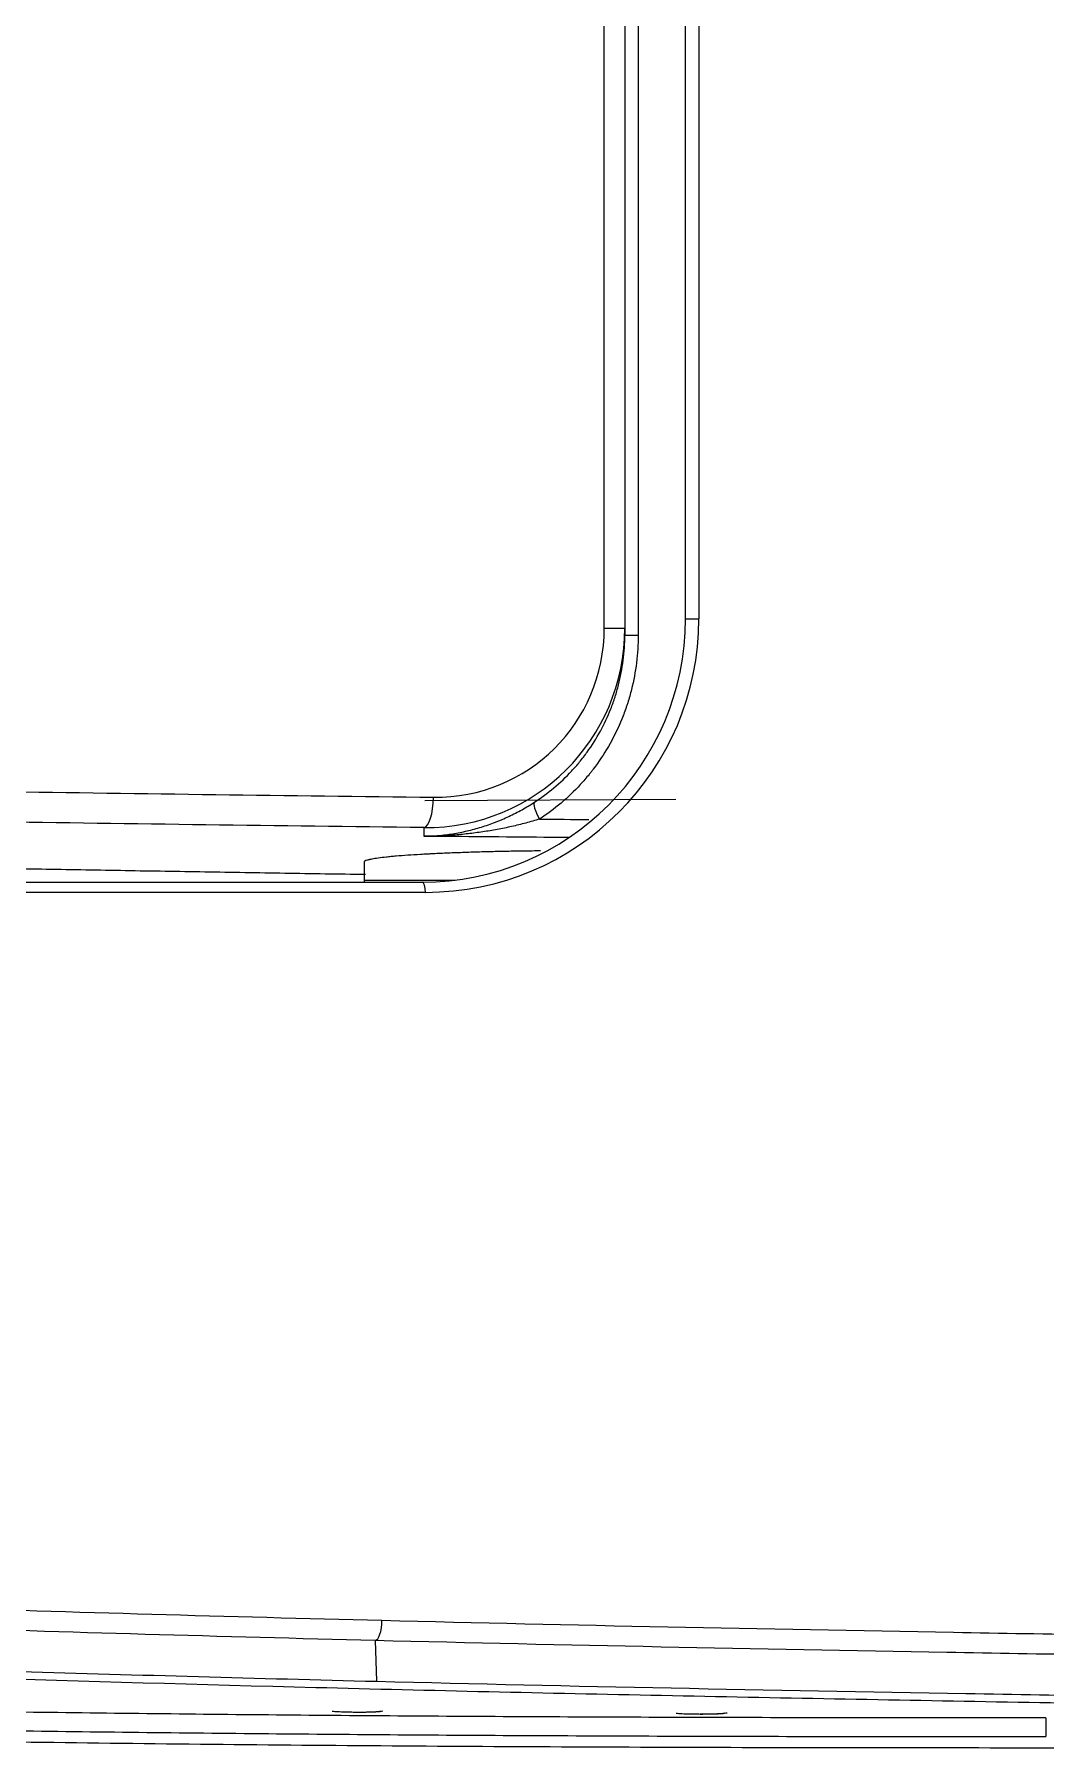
# Model space of a CAD drawing. Header units: millimetres. Extents: x -33000 to 294000, y 0 to 42408.
# Drawn here: x 19395.7 to 19445.6, y 16904.7 to 16989.3 of the extents above; entities that cross this region are included whole.
import ezdxf

# ---------------------------------------------------------------- set-up
doc = ezdxf.new("R2010")
doc.units = ezdxf.units.MM
doc.header["$LTSCALE"] = 50
doc.layers.add('arch', color=8, linetype='Continuous')

msp = doc.modelspace()

# ---------------------------------------------------------------- linework, layer by layer
at = {"layer": 'arch', "linetype": 'Continuous'}
for p, q in [((19425.501, 17249.426), (19425.501, 16959.625)), ((19423.826, 16959.974), (19423.826, 17249.078)), ((19424.838, 17249.078), (19424.838, 16959.974)), ((19427.834, 16960.424), (19427.834, 17248.627)), ((19428.497, 17248.627), (19428.497, 16960.424)), ((19423.826, 16959.974), (19424.838, 16959.974)), ((19424.838, 16959.974), (19424.838, 16959.625)), ((19427.834, 16960.424), (19428.497, 16960.424)), ((19424.838, 16959.625), (19425.501, 16959.625)), ((19427.362, 16951.512), (19414.962, 16951.438)), ((19411.962, 16948.42), (19411.962, 16947.526)), ((19389.949, 16947.424), (19414.834, 16947.424)), ((19411.962, 16947.526), (19416.46, 16947.526)), ((19414.997, 16946.924), (19390.112, 16946.924)), ((19412.511, 16909.978), (19412.576, 16907.967))]:
    msp.add_line(p, q, dxfattribs=at)
msp.add_arc((19412.462, 16947.526), 0.5, 180, 191.77726, dxfattribs=at)
for centre, major_axis, ratio, start_param, end_param in [((19414.834, 16960.424), (13, 0), 1, 4.712389, 6.283185), ((19414.838, 16960.134), (6.867, -7.387), 0.984122, 5.533672, 7.097085), ((19414.997, 16960.424), (13.5, 0), 1, 4.712389, 6.283185), ((19415.326, 16960.134), (5.798, -6.334), 0.981332, 5.539892, 7.103305), ((19414.9, 16951.62), (0.017, 1.5), 0.325964, 3.199207, 4.7161), ((19420.929, 16950.542), (0.544, -0.839), 0.254745, 3.188486, 4.548556), ((19414.834, 16946.924), (0, 0.5), 0.325982, 4.712389, 6.283185), ((19412.519, 16910.977), (0.025, 1), 0.32589, 3.194438, 4.720576)]:
    msp.add_ellipse(centre, major_axis=major_axis, ratio=ratio, start_param=start_param, end_param=end_param, dxfattribs=at)
for points, knots in [([(19420.375, 16951.374), (19420.713, 16951.592), (19421.034, 16951.83), (19421.646, 16952.342), (19421.936, 16952.617), (19422.347, 16953.058), (19422.48, 16953.21), (19422.673, 16953.445), (19422.736, 16953.525), (19422.861, 16953.687), (19422.922, 16953.768), (19423.22, 16954.181), (19423.436, 16954.524), (19423.825, 16955.236), (19423.998, 16955.605), (19424.187, 16956.083), (19424.241, 16956.228), (19424.292, 16956.374), (19424.326, 16956.473), (19424.342, 16956.522), (19424.422, 16956.769), (19424.479, 16956.968), (19424.632, 16957.569), (19424.709, 16957.974), (19424.811, 16958.793), (19424.838, 16959.207), (19424.838, 16959.625)], [0, 0, 0, 0, 0.125, 0.125, 0.25, 0.25, 0.3125, 0.3125, 0.34375, 0.34375, 0.375, 0.375, 0.5, 0.5, 0.625, 0.625, 0.65625, 0.671875, 0.671875, 0.6875, 0.6875, 0.75, 0.75, 0.875, 0.875, 1, 1, 1, 1]), ([(19425.501, 16959.625), (19425.501, 16959.167), (19425.472, 16958.713), (19425.361, 16957.816), (19425.278, 16957.372), (19425.113, 16956.713), (19425.051, 16956.495), (19424.964, 16956.224), (19424.946, 16956.17), (19424.91, 16956.062), (19424.854, 16955.901), (19424.795, 16955.742), (19424.591, 16955.217), (19424.403, 16954.811), (19423.979, 16954.027), (19423.744, 16953.648), (19423.419, 16953.193), (19423.352, 16953.103), (19423.25, 16952.969), (19423.216, 16952.925), (19423.147, 16952.837), (19422.972, 16952.618), (19422.791, 16952.409), (19422.341, 16951.921), (19422.024, 16951.616), (19421.353, 16951.048), (19421, 16950.785), (19420.63, 16950.542)], [0, 0, 0, 0, 0.125, 0.125, 0.25, 0.25, 0.3125, 0.3125, 0.328125, 0.328125, 0.34375, 0.375, 0.375, 0.5, 0.5, 0.625, 0.625, 0.65625, 0.65625, 0.671875, 0.671875, 0.6875, 0.75, 0.75, 0.875, 0.875, 1, 1, 1, 1]), ([(19393.875, 16951.909), (19397.461, 16951.854), (19401.047, 16951.802), (19408.218, 16951.705), (19411.804, 16951.661), (19415.389, 16951.62)], [0, 0, 0, 0, 0.5, 0.5, 1, 1, 1, 1]), ([(19414.905, 16949.691), (19414.908, 16949.691), (19414.914, 16949.691), (19414.92, 16949.691), (19414.923, 16949.691), (19414.924, 16949.691), (19414.925, 16949.691), (19414.926, 16949.691), (19414.926, 16949.691), (19414.934, 16949.691), (19414.942, 16949.692), (19414.965, 16949.692), (19414.98, 16949.692), (19415.025, 16949.694), (19415.055, 16949.694), (19415.146, 16949.698), (19415.206, 16949.7), (19415.327, 16949.706), (19415.387, 16949.71), (19415.507, 16949.719), (19415.568, 16949.723), (19415.869, 16949.75), (19416.108, 16949.78), (19416.583, 16949.856), (19416.819, 16949.903), (19417.288, 16950.012), (19417.522, 16950.075), (19417.985, 16950.218), (19418.216, 16950.298), (19418.502, 16950.409), (19418.559, 16950.432), (19418.673, 16950.478), (19418.729, 16950.502), (19418.898, 16950.574), (19419.009, 16950.624), (19419.338, 16950.779), (19419.553, 16950.889), (19419.867, 16951.063), (19419.97, 16951.123), (19420.175, 16951.246), (19420.276, 16951.309), (19420.375, 16951.374)], [0, 0, 0, 0, 0.001953, 0.00293, 0.003418, 0.003418, 0.003662, 0.003662, 0.003906, 0.003906, 0.007812, 0.007812, 0.015625, 0.015625, 0.03125, 0.03125, 0.0625, 0.0625, 0.09375, 0.09375, 0.125, 0.125, 0.25, 0.25, 0.375, 0.375, 0.5, 0.5, 0.625, 0.625, 0.65625, 0.65625, 0.6875, 0.6875, 0.75, 0.75, 0.875, 0.875, 0.9375, 0.9375, 1, 1, 1, 1]), ([(19414.911, 16950.122), (19411.324, 16950.163), (19407.738, 16950.208), (19400.564, 16950.304), (19396.977, 16950.356), (19393.39, 16950.411)], [0, 0, 0, 0, 0.5, 0.5, 1, 1, 1, 1]), ([(19420.63, 16950.542), (19420.405, 16950.474), (19420.177, 16950.408), (19419.717, 16950.286), (19419.484, 16950.229), (19419.132, 16950.149), (19419.014, 16950.124), (19418.777, 16950.075), (19418.658, 16950.052), (19418.3, 16949.985), (19418.061, 16949.945), (19417.58, 16949.874), (19417.339, 16949.843), (19416.856, 16949.789), (19416.613, 16949.767), (19416.127, 16949.73), (19415.883, 16949.716), (19415.516, 16949.702), (19415.394, 16949.698), (19415.21, 16949.694), (19415.149, 16949.693), (19415.057, 16949.692), (19415.027, 16949.692), (19414.981, 16949.691), (19414.966, 16949.691), (19414.943, 16949.691), (19414.935, 16949.691), (19414.926, 16949.691), (19414.924, 16949.691), (19414.92, 16949.691), (19414.918, 16949.691), (19414.912, 16949.691), (19414.908, 16949.691), (19414.905, 16949.691)], [0, 0, 0, 0, 0.125, 0.125, 0.25, 0.25, 0.3125, 0.3125, 0.375, 0.375, 0.5, 0.5, 0.625, 0.625, 0.75, 0.75, 0.875, 0.875, 0.9375, 0.9375, 0.96875, 0.96875, 0.984375, 0.984375, 0.992188, 0.992188, 0.996094, 0.996094, 0.99707, 0.99707, 0.998047, 0.998047, 1, 1, 1, 1]), ([(19422.063, 16949.627), (19421.657, 16949.631), (19421.25, 16949.635), (19418.873, 16949.658), (19416.893, 16949.675), (19414.905, 16949.691)], [0, 0, 0, 0, 0.171242, 0.171242, 1, 1, 1, 1]), ([(19392.089, 16948.148), (19392.186, 16948.146), (19392.928, 16948.133), (19394.319, 16948.108), (19396.263, 16948.074), (19398.212, 16948.04), (19400.168, 16948.007), (19402.13, 16947.974), (19404.097, 16947.942), (19406.071, 16947.91), (19408.05, 16947.878), (19410.035, 16947.846), (19411.36, 16947.826), (19412.024, 16947.816)], [0, 0, 0, 0, 0.014537, 0.111755, 0.209267, 0.307073, 0.405173, 0.503569, 0.602261, 0.70125, 0.800535, 0.900119, 1, 1, 1, 1]), ([(19420.672, 16948.97), (19420.655, 16948.97), (19420.637, 16948.97), (19420.308, 16948.966), (19419.689, 16948.959), (19419.081, 16948.947), (19418.628, 16948.938), (19418.441, 16948.934), (19418.254, 16948.929), (19418.18, 16948.927), (19418.143, 16948.926), (19418.031, 16948.924), (19417.957, 16948.922), (19417.591, 16948.912), (19417.306, 16948.903), (19416.75, 16948.885), (19416.48, 16948.875), (19415.955, 16948.853), (19415.7, 16948.842), (19415.423, 16948.829), (19415.392, 16948.827), (19415.331, 16948.824), (19415.24, 16948.819), (19415.151, 16948.815), (19414.974, 16948.805), (19414.86, 16948.799), (19414.525, 16948.779), (19414.314, 16948.766), (19413.914, 16948.738), (19413.726, 16948.723), (19413.507, 16948.705), (19413.463, 16948.701), (19413.378, 16948.693), (19413.337, 16948.69), (19413.215, 16948.678), (19413.137, 16948.67), (19412.915, 16948.647), (19412.648, 16948.615), (19412.44, 16948.582), (19412.305, 16948.557), (19412.254, 16948.547), (19412.208, 16948.536), (19412.191, 16948.532), (19412.182, 16948.53), (19412.157, 16948.523), (19412.141, 16948.519), (19412.068, 16948.498), (19412.025, 16948.481), (19411.974, 16948.449), (19411.962, 16948.435), (19411.962, 16948.42)], [0, 0, 0, 0, 0.003718, 0.003718, 0.070713, 0.137708, 0.137708, 0.171206, 0.17958, 0.17958, 0.187954, 0.187954, 0.204703, 0.204703, 0.271698, 0.271698, 0.338693, 0.338693, 0.405688, 0.405688, 0.414062, 0.414062, 0.422437, 0.439185, 0.439185, 0.472683, 0.472683, 0.539678, 0.539678, 0.606673, 0.606673, 0.623421, 0.623421, 0.64017, 0.64017, 0.673668, 0.673668, 0.740662, 0.807657, 0.807657, 0.841155, 0.849529, 0.849529, 0.857904, 0.857904, 0.874652, 0.874652, 0.941647, 0.941647, 1, 1, 1, 1]), ([(19412.845, 16910.977), (19422.254, 16910.741), (19431.663, 16910.557), (19445.779, 16910.305), (19450.484, 16910.226), (19459.894, 16910.074), (19464.599, 16910.001), (19474.01, 16909.863), (19483.421, 16909.732), (19492.831, 16909.619), (19502.242, 16909.517), (19506.948, 16909.471), (19514.006, 16909.408), (19516.359, 16909.389), (19521.065, 16909.356), (19523.418, 16909.343), (19525.77, 16909.335)], [0, 0, 0, 0, 0.25, 0.25, 0.375, 0.375, 0.5, 0.5, 0.625, 0.75, 0.75, 0.875, 0.875, 0.9375, 0.9375, 1, 1, 1, 1]), ([(19525.459, 16908.337), (19523.105, 16908.344), (19520.752, 16908.357), (19516.045, 16908.39), (19513.692, 16908.41), (19506.632, 16908.472), (19501.926, 16908.518), (19492.513, 16908.62), (19487.807, 16908.676), (19478.394, 16908.799), (19473.688, 16908.864), (19464.276, 16909.002), (19459.569, 16909.075), (19450.157, 16909.227), (19445.451, 16909.307), (19431.333, 16909.558), (19421.922, 16909.742), (19412.511, 16909.978)], [0, 0, 0, 0, 0.0625, 0.0625, 0.125, 0.125, 0.25, 0.25, 0.375, 0.375, 0.5, 0.5, 0.625, 0.625, 0.75, 0.75, 1, 1, 1, 1]), ([(19512.065, 16906.001), (19509.218, 16906.031), (19506.371, 16906.062), (19500.677, 16906.125), (19497.83, 16906.157), (19489.289, 16906.257), (19483.595, 16906.328), (19472.208, 16906.482), (19466.514, 16906.564), (19455.126, 16906.741), (19449.433, 16906.834), (19440.892, 16906.984), (19438.046, 16907.036), (19432.352, 16907.143), (19426.659, 16907.254), (19420.966, 16907.377), (19415.273, 16907.507), (19412.426, 16907.576), (19398.194, 16907.942), (19386.811, 16908.302), (19375.428, 16908.718)], [0, 0, 0, 0, 0.0625, 0.0625, 0.125, 0.125, 0.25, 0.25, 0.375, 0.375, 0.5, 0.5, 0.5625, 0.5625, 0.625, 0.6875, 0.6875, 0.75, 0.75, 1, 1, 1, 1]), ([(19377.38, 16909.039), (19380.313, 16908.934), (19383.245, 16908.833), (19389.111, 16908.639), (19392.044, 16908.545), (19400.843, 16908.277), (19406.709, 16908.114), (19412.576, 16907.967)], [0, 0, 0, 0, 0.25, 0.25, 0.5, 0.5, 1, 1, 1, 1]), ([(19412.576, 16907.967), (19422.28, 16907.723), (19431.984, 16907.536), (19446.541, 16907.278), (19451.393, 16907.196), (19461.098, 16907.041), (19465.95, 16906.967), (19475.655, 16906.827), (19480.508, 16906.762), (19490.213, 16906.639), (19495.065, 16906.581), (19502.344, 16906.5), (19504.771, 16906.474), (19508.41, 16906.435), (19509.623, 16906.423), (19512.05, 16906.397), (19513.263, 16906.384), (19516.902, 16906.347), (19519.329, 16906.323), (19522.969, 16906.296), (19524.182, 16906.289), (19526.609, 16906.278), (19527.822, 16906.274), (19529.036, 16906.273)], [0, 0, 0, 0, 0.25, 0.25, 0.375, 0.375, 0.5, 0.5, 0.625, 0.625, 0.75, 0.75, 0.8125, 0.8125, 0.84375, 0.84375, 0.875, 0.875, 0.9375, 0.9375, 0.96875, 0.96875, 1, 1, 1, 1]), ([(19445.633, 16906.156), (19443.5, 16906.156), (19441.366, 16906.157), (19437.099, 16906.161), (19430.699, 16906.17), (19422.166, 16906.197), (19415.766, 16906.235), (19411.499, 16906.266), (19409.366, 16906.283), (19402.966, 16906.343), (19398.699, 16906.392), (19394.433, 16906.449)], [0, 0, 0, 0, 0.125, 0.125, 0.25, 0.5, 0.625, 0.625, 0.75, 0.75, 1, 1, 1, 1]), ([(19410.381, 16906.492), (19410.459, 16906.484), (19410.651, 16906.471), (19410.978, 16906.457), (19411.208, 16906.453), (19411.282, 16906.453)], [0, 0, 0, 0, 0.379059, 0.808181, 1, 1, 1, 1]), ([(19411.282, 16906.453), (19411.376, 16906.45), (19411.629, 16906.446), (19412.057, 16906.448), (19412.485, 16906.461), (19412.717, 16906.473), (19412.852, 16906.498), (19412.894, 16906.508)], [0, 0, 0, 0, 0.138674, 0.37779, 0.617967, 0.869015, 1, 1, 1, 1]), ([(19411.555, 16906.449), (19411.62, 16906.448), (19411.684, 16906.448), (19411.768, 16906.448), (19411.788, 16906.448), (19411.828, 16906.448), (19411.848, 16906.448), (19411.907, 16906.449), (19411.946, 16906.449), (19412.06, 16906.45), (19412.133, 16906.452), (19412.22, 16906.454), (19412.237, 16906.454), (19412.27, 16906.455), (19412.319, 16906.457), (19412.396, 16906.459), (19412.452, 16906.462), (19412.506, 16906.465), (19412.531, 16906.466), (19412.601, 16906.471), (19412.641, 16906.474), (19412.69, 16906.479), (19412.705, 16906.481), (19412.731, 16906.485), (19412.741, 16906.486), (19412.768, 16906.492), (19412.777, 16906.496), (19412.779, 16906.5)], [0, 0, 0, 0, 0.101412, 0.101412, 0.133504, 0.133504, 0.165597, 0.165597, 0.229781, 0.229781, 0.358151, 0.358151, 0.390244, 0.390244, 0.422336, 0.486521, 0.550706, 0.550706, 0.614891, 0.614891, 0.74326, 0.74326, 0.807445, 0.807445, 0.87163, 0.87163, 1, 1, 1, 1]), ([(19427.383, 16906.391), (19427.461, 16906.383), (19427.653, 16906.371), (19427.981, 16906.358), (19428.21, 16906.355), (19428.285, 16906.355)], [0, 0, 0, 0, 0.378429, 0.807237, 1, 1, 1, 1]), ([(19428.285, 16906.355), (19428.378, 16906.353), (19428.631, 16906.35), (19429.058, 16906.353), (19429.487, 16906.368), (19429.719, 16906.381), (19429.853, 16906.407), (19429.896, 16906.417)], [0, 0, 0, 0, 0.138102, 0.377285, 0.617579, 0.868776, 1, 1, 1, 1]), ([(19428.558, 16906.352), (19428.622, 16906.352), (19428.686, 16906.352), (19428.77, 16906.353), (19428.79, 16906.353), (19428.83, 16906.353), (19428.85, 16906.353), (19428.91, 16906.354), (19428.949, 16906.354), (19429.062, 16906.356), (19429.135, 16906.358), (19429.222, 16906.36), (19429.239, 16906.361), (19429.273, 16906.362), (19429.322, 16906.363), (19429.398, 16906.367), (19429.454, 16906.369), (19429.508, 16906.372), (19429.533, 16906.374), (19429.604, 16906.379), (19429.643, 16906.382), (19429.692, 16906.387), (19429.707, 16906.389), (19429.733, 16906.393), (19429.743, 16906.395), (19429.77, 16906.401), (19429.779, 16906.405), (19429.781, 16906.409)], [0, 0, 0, 0, 0.101469, 0.101469, 0.13356, 0.13356, 0.16565, 0.16565, 0.229831, 0.229831, 0.358192, 0.358192, 0.390283, 0.390283, 0.422373, 0.486554, 0.550735, 0.550735, 0.614915, 0.614915, 0.743277, 0.743277, 0.807458, 0.807458, 0.871638, 0.871638, 1, 1, 1, 1]), ([(19369.882, 16905.406), (19375.826, 16905.281), (19381.77, 16905.172), (19393.659, 16904.987), (19399.604, 16904.91), (19408.521, 16904.822), (19411.493, 16904.797), (19417.438, 16904.757), (19420.411, 16904.741), (19429.328, 16904.704), (19435.273, 16904.694), (19447.164, 16904.686), (19456.082, 16904.69), (19465, 16904.709), (19470.945, 16904.724), (19473.918, 16904.734), (19482.835, 16904.767), (19488.781, 16904.795), (19497.698, 16904.842), (19500.671, 16904.859), (19506.616, 16904.893), (19509.589, 16904.91), (19512.561, 16904.928)], [0, 0, 0, 0, 0.125, 0.125, 0.25, 0.25, 0.3125, 0.3125, 0.375, 0.375, 0.5, 0.5, 0.625, 0.6875, 0.6875, 0.75, 0.75, 0.875, 0.875, 0.9375, 0.9375, 1, 1, 1, 1]), ([(19394.433, 16905.529), (19398.699, 16905.472), (19402.966, 16905.423), (19409.366, 16905.363), (19411.499, 16905.346), (19415.766, 16905.315), (19422.166, 16905.277), (19430.699, 16905.25), (19437.099, 16905.241), (19441.366, 16905.237), (19443.5, 16905.236), (19445.633, 16905.236)], [0, 0, 0, 0, 0.25, 0.25, 0.375, 0.375, 0.5, 0.75, 0.875, 0.875, 1, 1, 1, 1])]:
    msp.add_open_spline(points, degree=3, knots=knots, dxfattribs=at)
for points in [[(19414.911, 16950.122), (19414.909, 16949.994), (19414.907, 16949.867), (19414.905, 16949.739)], [(19420.63, 16950.542), (19421.444, 16950.535), (19422.257, 16950.527), (19423.069, 16950.518)], [(19414.905, 16949.739), (19414.905, 16949.723), (19414.905, 16949.707), (19414.905, 16949.691)], [(19390.112, 16911.627), (19397.689, 16911.384), (19405.266, 16911.168), (19412.845, 16910.977)], [(19412.511, 16909.978), (19404.93, 16910.169), (19397.35, 16910.386), (19389.771, 16910.629)], [(19445.633, 16906.156), (19445.633, 16905.849), (19445.633, 16905.543), (19445.633, 16905.236)]]:
    msp.add_open_spline(points, degree=3, dxfattribs=at)

doc.saveas('drawing.dxf')
